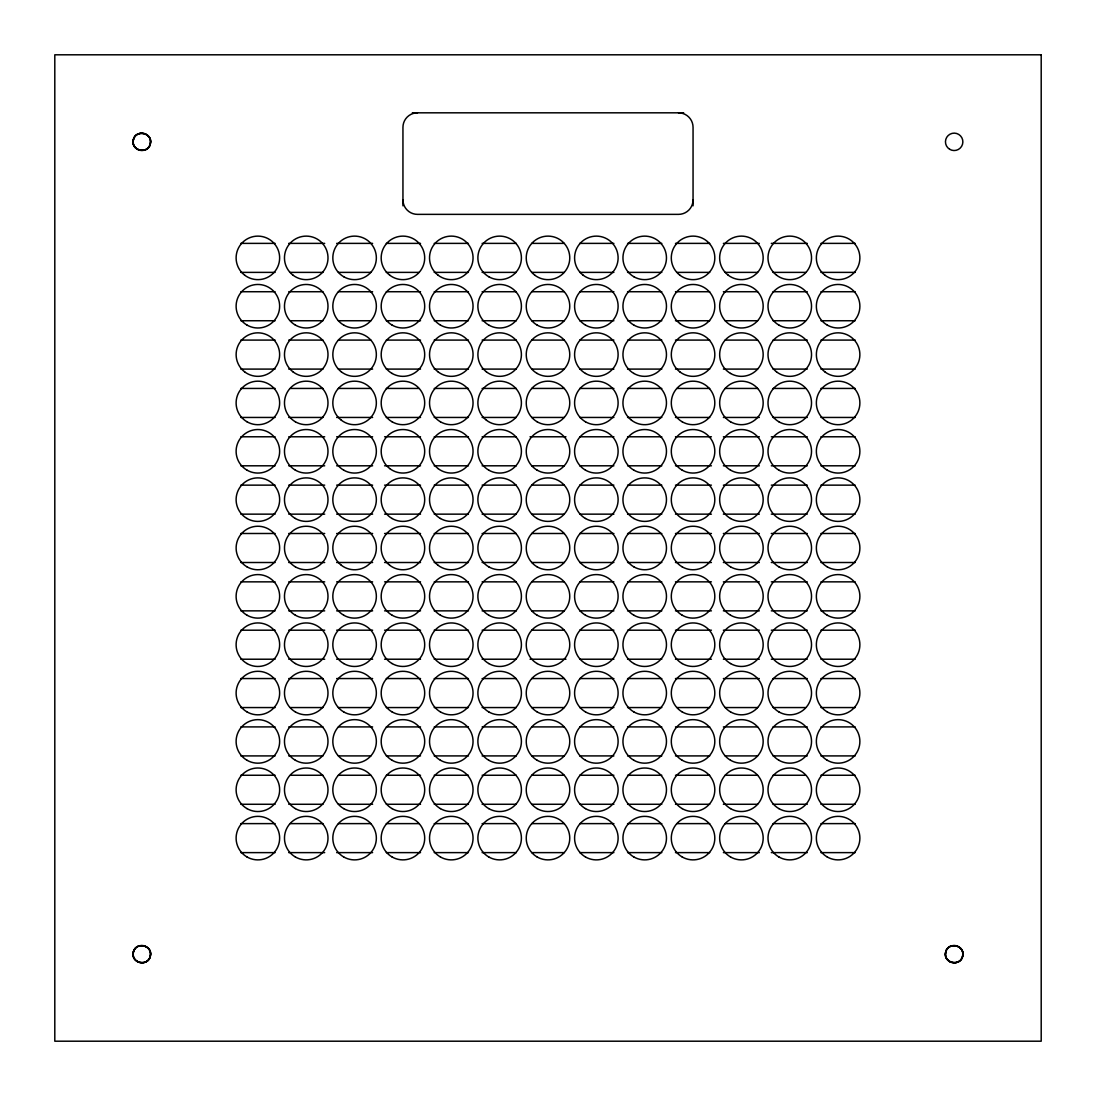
<?xml version="1.0" encoding="UTF-8"?>
<svg xmlns="http://www.w3.org/2000/svg" width="1096" height="1096" viewBox="0 0 1096 1096"><rect width="100%" height="100%" fill="white"/><g stroke="black" fill="none" stroke-linecap="round" stroke-linejoin="round"><path stroke-width="1.5" d="M412.329 112.82L683.671 112.82M240.846 243.381L275.069 243.381M288.755 243.381L324.69 243.381M336.678 243.381L372.613 243.381M386.299 243.381L420.522 243.381M434.208 243.381L468.43 243.381M482.117 243.381L516.339 243.381M531.738 243.381L564.262 243.381M579.661 243.381L613.883 243.381M627.57 243.381L661.792 243.381M675.479 243.381L709.701 243.381M723.387 243.381L759.323 243.381M771.31 243.381L807.245 243.381M820.931 243.381L855.154 243.381M240.846 272.383L275.069 272.383M290.467 272.383L322.978 272.383M338.39 272.383L370.9 272.383M386.299 272.383L418.809 272.383M434.208 272.383L468.43 272.383M482.117 272.383L516.339 272.383M531.738 272.383L564.262 272.383M579.661 272.383L613.883 272.383M627.57 272.383L661.792 272.383M677.191 272.383L709.701 272.383M725.1 272.383L757.61 272.383M773.023 272.383L805.533 272.383M820.931 272.383L855.154 272.383M240.846 291.728L275.069 291.728M288.755 291.728L322.978 291.728M338.39 291.728L372.613 291.728M386.299 291.728L420.522 291.728M434.208 291.728L468.43 291.728M482.117 291.728L516.339 291.728M531.738 291.728L564.262 291.728M579.661 291.728L613.883 291.728M627.57 291.728L661.792 291.728M675.479 291.728L709.701 291.728M723.387 291.728L757.61 291.728M773.023 291.728L807.245 291.728M820.931 291.728L855.154 291.728M240.846 320.744L275.069 320.744M290.467 320.744L322.978 320.744M338.39 320.744L370.9 320.744M386.299 320.744L420.522 320.744M434.208 320.744L468.43 320.744M482.117 320.744L516.339 320.744M531.738 320.744L564.262 320.744M579.661 320.744L613.883 320.744M627.57 320.744L661.792 320.744M675.479 320.744L709.701 320.744M725.1 320.744L757.61 320.744M773.023 320.744L805.533 320.744M820.931 320.744L855.154 320.744M240.846 340.089L275.069 340.089M288.755 340.089L322.978 340.089M338.39 340.089L370.9 340.089M386.299 340.089L420.522 340.089M434.208 340.089L468.43 340.089M482.117 340.089L516.339 340.089M531.738 340.089L564.262 340.089M579.661 340.089L613.883 340.089M627.57 340.089L661.792 340.089M675.479 340.089L709.701 340.089M725.1 340.089L757.61 340.089M773.023 340.089L807.245 340.089M820.931 340.089L855.154 340.089M240.846 369.092L275.069 369.092M288.755 369.092L322.978 369.092M338.39 369.092L372.613 369.092M386.299 369.092L420.522 369.092M434.208 369.092L468.43 369.092M482.117 369.092L516.339 369.092M531.738 369.092L564.262 369.092M579.661 369.092L613.883 369.092M627.57 369.092L661.792 369.092M675.479 369.092L709.701 369.092M723.387 369.092L757.61 369.092M773.023 369.092L807.245 369.092M820.931 369.092L855.154 369.092M240.846 388.436L275.069 388.436M290.467 388.436L322.978 388.436M338.39 388.436L370.9 388.436M386.299 388.436L418.809 388.436M434.208 388.436L468.43 388.436M482.117 388.436L516.339 388.436M531.738 388.436L564.262 388.436M579.661 388.436L613.883 388.436M627.57 388.436L661.792 388.436M677.191 388.436L709.701 388.436M725.1 388.436L757.61 388.436M773.023 388.436L805.533 388.436M820.931 388.436L855.154 388.436M240.846 417.453L275.069 417.453M288.755 417.453L322.978 417.453M336.678 417.453L372.613 417.453M386.299 417.453L420.522 417.453M434.208 417.453L468.43 417.453M482.117 417.453L516.339 417.453M531.738 417.453L564.262 417.453M579.661 417.453L613.883 417.453M627.57 417.453L661.792 417.453M675.479 417.453L709.701 417.453M723.387 417.453L759.323 417.453M773.023 417.453L807.245 417.453M820.931 417.453L855.154 417.453M240.846 436.783L275.069 436.783M288.755 436.783L324.69 436.783M336.678 436.783L372.613 436.783M384.586 436.783L420.522 436.783M434.208 436.783L468.43 436.783M482.117 436.783L516.339 436.783M530.039 436.783L565.961 436.783M579.661 436.783L613.883 436.783M627.57 436.783L661.792 436.783M675.479 436.783L711.414 436.783M723.387 436.783L759.323 436.783M771.31 436.783L807.245 436.783M820.931 436.783L855.154 436.783M240.846 465.8L275.069 465.8M288.755 465.8L324.69 465.8M336.678 465.8L372.613 465.8M384.586 465.8L420.522 465.8M434.208 465.8L468.43 465.8M482.117 465.8L516.339 465.8M531.738 465.8L564.262 465.8M579.661 465.8L613.883 465.8M627.57 465.8L661.792 465.8M675.479 465.8L711.414 465.8M723.387 465.8L759.323 465.8M771.31 465.8L807.245 465.8M820.931 465.8L855.154 465.8M240.846 485.144L275.069 485.144M288.755 485.144L324.69 485.144M336.678 485.144L372.613 485.144M384.586 485.144L420.522 485.144M434.208 485.144L468.43 485.144M482.117 485.144L516.339 485.144M531.738 485.144L564.262 485.144M579.661 485.144L613.883 485.144M627.57 485.144L661.792 485.144M675.479 485.144L711.414 485.144M723.387 485.144L759.323 485.144M771.31 485.144L807.245 485.144M820.931 485.144L855.154 485.144M240.846 514.147L275.069 514.147M288.755 514.147L324.69 514.147M336.678 514.147L372.613 514.147M384.586 514.147L420.522 514.147M434.208 514.147L468.43 514.147M482.117 514.147L516.339 514.147M531.738 514.147L564.262 514.147M579.661 514.147L613.883 514.147M627.57 514.147L661.792 514.147M675.479 514.147L711.414 514.147M723.387 514.147L759.323 514.147M771.31 514.147L807.245 514.147M820.931 514.147L855.154 514.147M240.846 533.492L275.069 533.492M288.755 533.492L324.69 533.492M336.678 533.492L372.613 533.492M384.586 533.492L420.522 533.492M434.208 533.492L468.43 533.492M482.117 533.492L516.339 533.492M531.738 533.492L564.262 533.492M579.661 533.492L613.883 533.492M627.57 533.492L661.792 533.492M675.479 533.492L711.414 533.492M723.387 533.492L759.323 533.492M771.31 533.492L807.245 533.492M820.931 533.492L855.154 533.492M240.846 562.508L275.069 562.508M288.755 562.508L324.69 562.508M336.678 562.508L372.613 562.508M384.586 562.508L420.522 562.508M434.208 562.508L468.43 562.508M482.117 562.508L516.339 562.508M531.738 562.508L564.262 562.508M579.661 562.508L613.883 562.508M627.57 562.508L661.792 562.508M675.479 562.508L711.414 562.508M723.387 562.508L759.323 562.508M771.31 562.508L807.245 562.508M820.931 562.508L855.154 562.508M240.846 581.853L275.069 581.853M288.755 581.853L324.69 581.853M336.678 581.853L372.613 581.853M384.586 581.853L420.522 581.853M434.208 581.853L468.43 581.853M482.117 581.853L516.339 581.853M531.738 581.853L564.262 581.853M579.661 581.853L613.883 581.853M627.57 581.853L661.792 581.853M675.479 581.853L711.414 581.853M723.387 581.853L759.323 581.853M771.31 581.853L807.245 581.853M820.931 581.853L855.154 581.853M240.846 610.856L275.069 610.856M288.755 610.856L324.69 610.856M336.678 610.856L372.613 610.856M384.586 610.856L420.522 610.856M434.208 610.856L468.43 610.856M482.117 610.856L516.339 610.856M531.738 610.856L564.262 610.856M579.661 610.856L613.883 610.856M627.57 610.856L661.792 610.856M675.479 610.856L711.414 610.856M723.387 610.856L759.323 610.856M771.31 610.856L807.245 610.856M820.931 610.856L855.154 610.856M240.846 630.2L275.069 630.2M288.755 630.2L324.69 630.2M336.678 630.2L372.613 630.2M384.586 630.2L420.522 630.2M434.208 630.2L468.43 630.2M482.117 630.2L516.339 630.2M531.738 630.2L564.262 630.2M579.661 630.2L613.883 630.2M627.57 630.2L661.792 630.2M675.479 630.2L711.414 630.2M723.387 630.2L759.323 630.2M771.31 630.2L807.245 630.2M820.931 630.2L855.154 630.2M240.846 659.217L275.069 659.217M288.755 659.217L324.69 659.217M336.678 659.217L372.613 659.217M384.586 659.217L420.522 659.217M434.208 659.217L468.43 659.217M482.117 659.217L516.339 659.217M530.039 659.217L565.961 659.217M579.661 659.217L613.883 659.217M627.57 659.217L661.792 659.217M675.479 659.217L711.414 659.217M723.387 659.217L759.323 659.217M771.31 659.217L807.245 659.217M820.931 659.217L855.154 659.217M240.846 678.547L275.069 678.547M288.755 678.547L322.978 678.547M336.678 678.547L372.613 678.547M386.299 678.547L420.522 678.547M434.208 678.547L468.43 678.547M482.117 678.547L516.339 678.547M531.738 678.547L564.262 678.547M579.661 678.547L613.883 678.547M627.57 678.547L661.792 678.547M675.479 678.547L709.701 678.547M723.387 678.547L759.323 678.547M773.023 678.547L807.245 678.547M820.931 678.547L855.154 678.547M240.846 707.564L275.069 707.564M290.467 707.564L322.978 707.564M338.39 707.564L370.9 707.564M386.299 707.564L418.809 707.564M434.208 707.564L468.43 707.564M482.117 707.564L516.339 707.564M531.738 707.564L564.262 707.564M579.661 707.564L613.883 707.564M627.57 707.564L661.792 707.564M677.191 707.564L709.701 707.564M725.1 707.564L757.61 707.564M773.023 707.564L805.533 707.564M820.931 707.564L855.154 707.564M240.846 726.908L275.069 726.908M288.755 726.908L322.978 726.908M338.39 726.908L372.613 726.908M386.299 726.908L420.522 726.908M434.208 726.908L468.43 726.908M482.117 726.908L516.339 726.908M531.738 726.908L564.262 726.908M579.661 726.908L613.883 726.908M627.57 726.908L661.792 726.908M675.479 726.908L709.701 726.908M723.387 726.908L757.61 726.908M773.023 726.908L807.245 726.908M820.931 726.908L855.154 726.908M240.846 755.911L275.069 755.911M288.755 755.911L322.978 755.911M338.39 755.911L370.9 755.911M386.299 755.911L420.522 755.911M434.208 755.911L468.43 755.911M482.117 755.911L516.339 755.911M531.738 755.911L564.262 755.911M579.661 755.911L613.883 755.911M627.57 755.911L661.792 755.911M675.479 755.911L709.701 755.911M725.1 755.911L757.61 755.911M773.023 755.911L807.245 755.911M820.931 755.911L855.154 755.911M240.846 775.256L275.069 775.256M290.467 775.256L322.978 775.256M338.39 775.256L370.9 775.256M386.299 775.256L420.522 775.256M434.208 775.256L468.43 775.256M482.117 775.256L516.339 775.256M531.738 775.256L564.262 775.256M579.661 775.256L613.883 775.256M627.57 775.256L661.792 775.256M675.479 775.256L709.701 775.256M725.1 775.256L757.61 775.256M773.023 775.256L805.533 775.256M820.931 775.256L855.154 775.256M240.846 804.272L275.069 804.272M288.755 804.272L322.978 804.272M338.39 804.272L372.613 804.272M386.299 804.272L420.522 804.272M434.208 804.272L468.43 804.272M482.117 804.272L516.339 804.272M531.738 804.272L564.262 804.272M579.661 804.272L613.883 804.272M627.57 804.272L661.792 804.272M675.479 804.272L709.701 804.272M723.387 804.272L757.61 804.272M773.023 804.272L807.245 804.272M820.931 804.272L855.154 804.272M240.846 823.617L275.069 823.617M290.467 823.617L322.978 823.617M338.39 823.617L370.9 823.617M386.299 823.617L418.809 823.617M434.208 823.617L468.43 823.617M482.117 823.617L516.339 823.617M531.738 823.617L564.262 823.617M579.661 823.617L613.883 823.617M627.57 823.617L661.792 823.617M677.191 823.617L709.701 823.617M725.1 823.617L757.61 823.617M773.023 823.617L805.533 823.617M820.931 823.617L855.154 823.617M240.846 852.62L275.069 852.62M288.755 852.62L324.69 852.62M336.678 852.62L372.613 852.62M386.299 852.62L420.522 852.62M434.208 852.62L468.43 852.62M482.117 852.62L516.339 852.62M531.738 852.62L564.262 852.62M579.661 852.62L613.883 852.62M627.57 852.62L661.792 852.62M675.479 852.62L709.701 852.62M723.387 852.62L759.323 852.62M771.31 852.62L807.245 852.62M820.931 852.62L855.154 852.62M693.056 205.829L693.056 127.328A14.508 14.508 0 0 0 678.547 112.82M402.944 205.829L402.944 127.328A14.508 14.508 0 0 1 417.453 112.82M693.056 199.856A14.508 14.508 0 0 1 678.547 214.364L417.453 214.364A14.508 14.508 0 0 1 402.944 199.856M133.205 140.699C131.232 151.755 149.508 154.152 150.467 142.973C152.44 131.917 134.164 129.506 133.205 140.699M133.205 953.027C131.232 964.083 149.508 966.494 150.467 955.301C152.44 944.245 134.164 941.848 133.205 953.027M945.533 953.027C943.56 964.083 961.836 966.494 962.795 955.301C964.768 944.245 946.492 941.848 945.533 953.027M133.424 139.589C130.123 150.275 147.755 155.002 150.248 144.083C153.55 133.397 135.918 128.67 133.424 139.589M133.424 951.917C130.123 962.603 147.755 967.33 150.248 956.411C153.55 945.725 135.918 940.998 133.424 951.917M945.752 951.917C942.45 962.603 960.082 967.33 962.576 956.411C965.877 945.725 948.245 940.998 945.752 951.917M1041.2 54.8L54.8 54.8L54.8 1041.2L1041.2 1041.2L1041.2 54.8M949.629 149.262A8.7 8.7 0 0 0 962.863 142.042A8.7 8.7 0 0 0 949.999 134.192A8.7 8.7 0 0 0 949.629 149.262M137.48 149.371A8.7 8.7 0 0 0 150.536 141.836A8.7 8.7 0 0 0 137.48 134.301A8.7 8.7 0 0 0 137.48 149.371M137.48 961.699A8.7 8.7 0 0 0 150.536 954.164A8.7 8.7 0 0 0 137.48 946.629A8.7 8.7 0 0 0 137.48 961.699M949.807 961.699A8.7 8.7 0 0 0 962.863 954.164A8.7 8.7 0 0 0 949.807 946.629A8.7 8.7 0 0 0 949.807 961.699M246.997 856.962A21.756 21.756 0 0 0 279.644 838.111A21.756 21.756 0 0 0 246.997 819.274A21.756 21.756 0 0 0 246.997 856.962M537.122 856.962A21.756 21.756 0 0 0 569.756 838.111A21.756 21.756 0 0 0 537.122 819.274A21.756 21.756 0 0 0 537.122 856.962M295.358 856.962A21.756 21.756 0 0 0 327.992 838.111A21.756 21.756 0 0 0 295.358 819.274A21.756 21.756 0 0 0 295.358 856.962M585.47 856.962A21.756 21.756 0 0 0 618.117 838.111A21.756 21.756 0 0 0 585.47 819.274A21.756 21.756 0 0 0 585.47 856.962M488.761 856.962A21.756 21.756 0 0 0 521.408 838.111A21.756 21.756 0 0 0 488.761 819.274A21.756 21.756 0 0 0 488.761 856.962M633.831 856.962A21.756 21.756 0 0 0 666.464 838.111A21.756 21.756 0 0 0 633.831 819.274A21.756 21.756 0 0 0 633.831 856.962M682.178 856.962A21.756 21.756 0 0 0 714.811 838.111A21.756 21.756 0 0 0 682.178 819.274A21.756 21.756 0 0 0 682.178 856.962M343.706 856.962A21.756 21.756 0 0 0 376.353 838.111A21.756 21.756 0 0 0 343.706 819.274A21.756 21.756 0 0 0 343.706 856.962M392.067 856.962A21.756 21.756 0 0 0 424.7 838.111A21.756 21.756 0 0 0 392.067 819.274A21.756 21.756 0 0 0 392.067 856.962M440.414 856.962A21.756 21.756 0 0 0 473.047 838.111A21.756 21.756 0 0 0 440.414 819.274A21.756 21.756 0 0 0 440.414 856.962M730.539 856.962A21.756 21.756 0 0 0 763.172 838.111A21.756 21.756 0 0 0 730.539 819.274A21.756 21.756 0 0 0 730.539 856.962M778.886 856.962A21.756 21.756 0 0 0 811.52 838.111A21.756 21.756 0 0 0 778.886 819.274A21.756 21.756 0 0 0 778.886 856.962M827.233 856.962A21.756 21.756 0 0 0 859.88 838.111A21.756 21.756 0 0 0 827.233 819.274A21.756 21.756 0 0 0 827.233 856.962M246.997 808.615A21.756 21.756 0 0 0 279.644 789.764A21.756 21.756 0 0 0 246.997 770.926A21.756 21.756 0 0 0 246.997 808.615M295.358 808.615A21.756 21.756 0 0 0 327.992 789.764A21.756 21.756 0 0 0 295.358 770.926A21.756 21.756 0 0 0 295.358 808.615M343.706 808.615A21.756 21.756 0 0 0 376.353 789.764A21.756 21.756 0 0 0 343.706 770.926A21.756 21.756 0 0 0 343.706 808.615M392.067 808.615A21.756 21.756 0 0 0 424.7 789.764A21.756 21.756 0 0 0 392.067 770.926A21.756 21.756 0 0 0 392.067 808.615M440.414 808.615A21.756 21.756 0 0 0 473.047 789.764A21.756 21.756 0 0 0 440.414 770.926A21.756 21.756 0 0 0 440.414 808.615M682.178 808.615A21.756 21.756 0 0 0 714.811 789.764A21.756 21.756 0 0 0 682.178 770.926A21.756 21.756 0 0 0 682.178 808.615M730.539 808.615A21.756 21.756 0 0 0 763.172 789.764A21.756 21.756 0 0 0 730.539 770.926A21.756 21.756 0 0 0 730.539 808.615M633.831 808.615A21.756 21.756 0 0 0 666.464 789.764A21.756 21.756 0 0 0 633.831 770.926A21.756 21.756 0 0 0 633.831 808.615M778.886 808.615A21.756 21.756 0 0 0 811.52 789.764A21.756 21.756 0 0 0 778.886 770.926A21.756 21.756 0 0 0 778.886 808.615M488.761 808.615A21.756 21.756 0 0 0 521.408 789.764A21.756 21.756 0 0 0 488.761 770.926A21.756 21.756 0 0 0 488.761 808.615M537.122 808.615A21.756 21.756 0 0 0 569.756 789.764A21.756 21.756 0 0 0 537.122 770.926A21.756 21.756 0 0 0 537.122 808.615M585.47 808.615A21.756 21.756 0 0 0 618.117 789.764A21.756 21.756 0 0 0 585.47 770.926A21.756 21.756 0 0 0 585.47 808.615M827.233 808.615A21.756 21.756 0 0 0 859.88 789.764A21.756 21.756 0 0 0 827.233 770.926A21.756 21.756 0 0 0 827.233 808.615M633.831 760.254A21.756 21.756 0 0 0 666.464 741.417A21.756 21.756 0 0 0 633.831 722.565A21.756 21.756 0 0 0 633.831 760.254M585.47 760.254A21.756 21.756 0 0 0 618.117 741.417A21.756 21.756 0 0 0 585.47 722.565A21.756 21.756 0 0 0 585.47 760.254M730.539 760.254A21.756 21.756 0 0 0 763.172 741.417A21.756 21.756 0 0 0 730.539 722.565A21.756 21.756 0 0 0 730.539 760.254M778.886 760.254A21.756 21.756 0 0 0 811.52 741.417A21.756 21.756 0 0 0 778.886 722.565A21.756 21.756 0 0 0 778.886 760.254M682.178 760.254A21.756 21.756 0 0 0 714.811 741.417A21.756 21.756 0 0 0 682.178 722.565A21.756 21.756 0 0 0 682.178 760.254M537.122 760.254A21.756 21.756 0 0 0 569.756 741.417A21.756 21.756 0 0 0 537.122 722.565A21.756 21.756 0 0 0 537.122 760.254M827.233 760.254A21.756 21.756 0 0 0 859.88 741.417A21.756 21.756 0 0 0 827.233 722.565A21.756 21.756 0 0 0 827.233 760.254M488.761 760.254A21.756 21.756 0 0 0 521.408 741.417A21.756 21.756 0 0 0 488.761 722.565A21.756 21.756 0 0 0 488.761 760.254M392.067 760.254A21.756 21.756 0 0 0 424.7 741.417A21.756 21.756 0 0 0 392.067 722.565A21.756 21.756 0 0 0 392.067 760.254M295.358 760.254A21.756 21.756 0 0 0 327.992 741.417A21.756 21.756 0 0 0 295.358 722.565A21.756 21.756 0 0 0 295.358 760.254M246.997 760.254A21.756 21.756 0 0 0 279.644 741.417A21.756 21.756 0 0 0 246.997 722.565A21.756 21.756 0 0 0 246.997 760.254M343.706 760.254A21.756 21.756 0 0 0 376.353 741.417A21.756 21.756 0 0 0 343.706 722.565A21.756 21.756 0 0 0 343.706 760.254M440.414 760.254A21.756 21.756 0 0 0 473.047 741.417A21.756 21.756 0 0 0 440.414 722.565A21.756 21.756 0 0 0 440.414 760.254M392.067 711.907A21.756 21.756 0 0 0 424.7 693.056A21.756 21.756 0 0 0 392.067 674.218A21.756 21.756 0 0 0 392.067 711.907M343.706 711.907A21.756 21.756 0 0 0 376.353 693.056A21.756 21.756 0 0 0 343.706 674.218A21.756 21.756 0 0 0 343.706 711.907M440.414 711.907A21.756 21.756 0 0 0 473.047 693.056A21.756 21.756 0 0 0 440.414 674.218A21.756 21.756 0 0 0 440.414 711.907M295.358 711.907A21.756 21.756 0 0 0 327.992 693.056A21.756 21.756 0 0 0 295.358 674.218A21.756 21.756 0 0 0 295.358 711.907M246.997 711.907A21.756 21.756 0 0 0 279.644 693.056A21.756 21.756 0 0 0 246.997 674.218A21.756 21.756 0 0 0 246.997 711.907M488.761 711.907A21.756 21.756 0 0 0 521.408 693.056A21.756 21.756 0 0 0 488.761 674.218A21.756 21.756 0 0 0 488.761 711.907M633.831 711.907A21.756 21.756 0 0 0 666.464 693.056A21.756 21.756 0 0 0 633.831 674.218A21.756 21.756 0 0 0 633.831 711.907M682.178 711.907A21.756 21.756 0 0 0 714.811 693.056A21.756 21.756 0 0 0 682.178 674.218A21.756 21.756 0 0 0 682.178 711.907M585.47 711.907A21.756 21.756 0 0 0 618.117 693.056A21.756 21.756 0 0 0 585.47 674.218A21.756 21.756 0 0 0 585.47 711.907M730.539 711.907A21.756 21.756 0 0 0 763.172 693.056A21.756 21.756 0 0 0 730.539 674.218A21.756 21.756 0 0 0 730.539 711.907M778.886 711.907A21.756 21.756 0 0 0 811.52 693.056A21.756 21.756 0 0 0 778.886 674.218A21.756 21.756 0 0 0 778.886 711.907M537.122 711.907A21.756 21.756 0 0 0 569.756 693.056A21.756 21.756 0 0 0 537.122 674.218A21.756 21.756 0 0 0 537.122 711.907M827.233 711.907A21.756 21.756 0 0 0 859.88 693.056A21.756 21.756 0 0 0 827.233 674.218A21.756 21.756 0 0 0 827.233 711.907M246.997 663.546A21.756 21.756 0 0 0 279.644 644.708A21.756 21.756 0 0 0 246.997 625.857A21.756 21.756 0 0 0 246.997 663.546M343.706 663.546A21.756 21.756 0 0 0 376.353 644.708A21.756 21.756 0 0 0 343.706 625.857A21.756 21.756 0 0 0 343.706 663.546M392.067 663.546A21.756 21.756 0 0 0 424.7 644.708A21.756 21.756 0 0 0 392.067 625.857A21.756 21.756 0 0 0 392.067 663.546M295.358 663.546A21.756 21.756 0 0 0 327.992 644.708A21.756 21.756 0 0 0 295.358 625.857A21.756 21.756 0 0 0 295.358 663.546M440.414 663.546A21.756 21.756 0 0 0 473.047 644.708A21.756 21.756 0 0 0 440.414 625.857A21.756 21.756 0 0 0 440.414 663.546M488.761 663.546A21.756 21.756 0 0 0 521.408 644.708A21.756 21.756 0 0 0 488.761 625.857A21.756 21.756 0 0 0 488.761 663.546M730.539 663.546A21.756 21.756 0 0 0 763.172 644.708A21.756 21.756 0 0 0 730.539 625.857A21.756 21.756 0 0 0 730.539 663.546M778.886 663.546A21.756 21.756 0 0 0 811.52 644.708A21.756 21.756 0 0 0 778.886 625.857A21.756 21.756 0 0 0 778.886 663.546M682.178 663.546A21.756 21.756 0 0 0 714.811 644.708A21.756 21.756 0 0 0 682.178 625.857A21.756 21.756 0 0 0 682.178 663.546M827.233 663.546A21.756 21.756 0 0 0 859.88 644.708A21.756 21.756 0 0 0 827.233 625.857A21.756 21.756 0 0 0 827.233 663.546M585.47 663.546A21.756 21.756 0 0 0 618.117 644.708A21.756 21.756 0 0 0 585.47 625.857A21.756 21.756 0 0 0 585.47 663.546M537.122 663.546A21.756 21.756 0 0 0 569.756 644.708A21.756 21.756 0 0 0 537.122 625.857A21.756 21.756 0 0 0 537.122 663.546M633.831 663.546A21.756 21.756 0 0 0 666.464 644.708A21.756 21.756 0 0 0 633.831 625.857A21.756 21.756 0 0 0 633.831 663.546M246.997 615.199A21.756 21.756 0 0 0 279.644 596.347A21.756 21.756 0 0 0 246.997 577.51A21.756 21.756 0 0 0 246.997 615.199M488.761 615.199A21.756 21.756 0 0 0 521.408 596.347A21.756 21.756 0 0 0 488.761 577.51A21.756 21.756 0 0 0 488.761 615.199M537.122 615.199A21.756 21.756 0 0 0 569.756 596.347A21.756 21.756 0 0 0 537.122 577.51A21.756 21.756 0 0 0 537.122 615.199M440.414 615.199A21.756 21.756 0 0 0 473.047 596.347A21.756 21.756 0 0 0 440.414 577.51A21.756 21.756 0 0 0 440.414 615.199M585.47 615.199A21.756 21.756 0 0 0 618.117 596.347A21.756 21.756 0 0 0 585.47 577.51A21.756 21.756 0 0 0 585.47 615.199M633.831 615.199A21.756 21.756 0 0 0 666.464 596.347A21.756 21.756 0 0 0 633.831 577.51A21.756 21.756 0 0 0 633.831 615.199M295.358 615.199A21.756 21.756 0 0 0 327.992 596.347A21.756 21.756 0 0 0 295.358 577.51A21.756 21.756 0 0 0 295.358 615.199M343.706 615.199A21.756 21.756 0 0 0 376.353 596.347A21.756 21.756 0 0 0 343.706 577.51A21.756 21.756 0 0 0 343.706 615.199M392.067 615.199A21.756 21.756 0 0 0 424.7 596.347A21.756 21.756 0 0 0 392.067 577.51A21.756 21.756 0 0 0 392.067 615.199M827.233 615.199A21.756 21.756 0 0 0 859.88 596.347A21.756 21.756 0 0 0 827.233 577.51A21.756 21.756 0 0 0 827.233 615.199M682.178 615.199A21.756 21.756 0 0 0 714.811 596.347A21.756 21.756 0 0 0 682.178 577.51A21.756 21.756 0 0 0 682.178 615.199M730.539 615.199A21.756 21.756 0 0 0 763.172 596.347A21.756 21.756 0 0 0 730.539 577.51A21.756 21.756 0 0 0 730.539 615.199M778.886 615.199A21.756 21.756 0 0 0 811.52 596.347A21.756 21.756 0 0 0 778.886 577.51A21.756 21.756 0 0 0 778.886 615.199M246.997 566.838A21.756 21.756 0 0 0 279.644 548A21.756 21.756 0 0 0 246.997 529.163A21.756 21.756 0 0 0 246.997 566.838M295.358 566.838A21.756 21.756 0 0 0 327.992 548A21.756 21.756 0 0 0 295.358 529.163A21.756 21.756 0 0 0 295.358 566.838M341.336 565.262A21.756 21.756 0 0 0 376.161 550.836A21.756 21.756 0 0 0 346.268 527.902A21.756 21.756 0 0 0 341.336 565.262M389.697 565.262A21.756 21.756 0 0 0 424.508 550.836A21.756 21.756 0 0 0 394.615 527.902A21.756 21.756 0 0 0 389.697 565.262M585.47 566.838A21.756 21.756 0 0 0 618.117 548A21.756 21.756 0 0 0 585.47 529.163A21.756 21.756 0 0 0 585.47 566.838M633.831 566.838A21.756 21.756 0 0 0 666.464 548A21.756 21.756 0 0 0 633.831 529.163A21.756 21.756 0 0 0 633.831 566.838M537.122 566.838A21.756 21.756 0 0 0 569.756 548A21.756 21.756 0 0 0 537.122 529.163A21.756 21.756 0 0 0 537.122 566.838M682.178 566.838A21.756 21.756 0 0 0 714.811 548A21.756 21.756 0 0 0 682.178 529.163A21.756 21.756 0 0 0 682.178 566.838M730.539 566.838A21.756 21.756 0 0 0 763.172 548A21.756 21.756 0 0 0 730.539 529.163A21.756 21.756 0 0 0 730.539 566.838M438.044 565.262A21.756 21.756 0 0 0 472.869 550.836A21.756 21.756 0 0 0 442.962 527.902A21.756 21.756 0 0 0 438.044 565.262M488.761 566.838A21.756 21.756 0 0 0 521.408 548A21.756 21.756 0 0 0 488.761 529.163A21.756 21.756 0 0 0 488.761 566.838M778.886 566.838A21.756 21.756 0 0 0 811.52 548A21.756 21.756 0 0 0 778.886 529.163A21.756 21.756 0 0 0 778.886 566.838M827.233 566.838A21.756 21.756 0 0 0 859.88 548A21.756 21.756 0 0 0 827.233 529.163A21.756 21.756 0 0 0 827.233 566.838M246.997 518.49A21.756 21.756 0 0 0 279.644 499.653A21.756 21.756 0 0 0 246.997 480.802A21.756 21.756 0 0 0 246.997 518.49M343.706 518.49A21.756 21.756 0 0 0 376.353 499.653A21.756 21.756 0 0 0 343.706 480.802A21.756 21.756 0 0 0 343.706 518.49M392.067 518.49A21.756 21.756 0 0 0 424.7 499.653A21.756 21.756 0 0 0 392.067 480.802A21.756 21.756 0 0 0 392.067 518.49M295.358 518.49A21.756 21.756 0 0 0 327.992 499.653A21.756 21.756 0 0 0 295.358 480.802A21.756 21.756 0 0 0 295.358 518.49M440.414 518.49A21.756 21.756 0 0 0 473.047 499.653A21.756 21.756 0 0 0 440.414 480.802A21.756 21.756 0 0 0 440.414 518.49M488.761 518.49A21.756 21.756 0 0 0 521.408 499.653A21.756 21.756 0 0 0 488.761 480.802A21.756 21.756 0 0 0 488.761 518.49M730.539 518.49A21.756 21.756 0 0 0 763.172 499.653A21.756 21.756 0 0 0 730.539 480.802A21.756 21.756 0 0 0 730.539 518.49M778.886 518.49A21.756 21.756 0 0 0 811.52 499.653A21.756 21.756 0 0 0 778.886 480.802A21.756 21.756 0 0 0 778.886 518.49M827.233 518.49A21.756 21.756 0 0 0 859.88 499.653A21.756 21.756 0 0 0 827.233 480.802A21.756 21.756 0 0 0 827.233 518.49M682.178 518.49A21.756 21.756 0 0 0 714.811 499.653A21.756 21.756 0 0 0 682.178 480.802A21.756 21.756 0 0 0 682.178 518.49M585.47 518.49A21.756 21.756 0 0 0 618.117 499.653A21.756 21.756 0 0 0 585.47 480.802A21.756 21.756 0 0 0 585.47 518.49M537.122 518.49A21.756 21.756 0 0 0 569.756 499.653A21.756 21.756 0 0 0 537.122 480.802A21.756 21.756 0 0 0 537.122 518.49M633.831 518.49A21.756 21.756 0 0 0 666.464 499.653A21.756 21.756 0 0 0 633.831 480.802A21.756 21.756 0 0 0 633.831 518.49M246.997 470.143A21.756 21.756 0 0 0 279.644 451.292A21.756 21.756 0 0 0 246.997 432.454A21.756 21.756 0 0 0 246.997 470.143M488.761 470.143A21.756 21.756 0 0 0 521.408 451.292A21.756 21.756 0 0 0 488.761 432.454A21.756 21.756 0 0 0 488.761 470.143M537.122 470.143A21.756 21.756 0 0 0 569.756 451.292A21.756 21.756 0 0 0 537.122 432.454A21.756 21.756 0 0 0 537.122 470.143M438.044 468.554A21.756 21.756 0 0 0 472.869 454.128A21.756 21.756 0 0 0 442.962 431.194A21.756 21.756 0 0 0 438.044 468.554M585.47 470.143A21.756 21.756 0 0 0 618.117 451.292A21.756 21.756 0 0 0 585.47 432.454A21.756 21.756 0 0 0 585.47 470.143M295.358 470.143A21.756 21.756 0 0 0 327.992 451.292A21.756 21.756 0 0 0 295.358 432.454A21.756 21.756 0 0 0 295.358 470.143M343.706 470.143A21.756 21.756 0 0 0 376.353 451.292A21.756 21.756 0 0 0 343.706 432.454A21.756 21.756 0 0 0 343.706 470.143M389.697 468.554A21.756 21.756 0 0 0 424.508 454.128A21.756 21.756 0 0 0 394.615 431.194A21.756 21.756 0 0 0 389.697 468.554M827.233 470.143A21.756 21.756 0 0 0 859.88 451.292A21.756 21.756 0 0 0 827.233 432.454A21.756 21.756 0 0 0 827.233 470.143M778.886 470.143A21.756 21.756 0 0 0 811.52 451.292A21.756 21.756 0 0 0 778.886 432.454A21.756 21.756 0 0 0 778.886 470.143M730.539 470.143A21.756 21.756 0 0 0 763.172 451.292A21.756 21.756 0 0 0 730.539 432.454A21.756 21.756 0 0 0 730.539 470.143M682.178 470.143A21.756 21.756 0 0 0 714.811 451.292A21.756 21.756 0 0 0 682.178 432.454A21.756 21.756 0 0 0 682.178 470.143M633.831 470.143A21.756 21.756 0 0 0 666.464 451.292A21.756 21.756 0 0 0 633.831 432.454A21.756 21.756 0 0 0 633.831 470.143M246.997 421.782A21.756 21.756 0 0 0 279.644 402.944A21.756 21.756 0 0 0 246.997 384.093A21.756 21.756 0 0 0 246.997 421.782M295.358 421.782A21.756 21.756 0 0 0 327.992 402.944A21.756 21.756 0 0 0 295.358 384.093A21.756 21.756 0 0 0 295.358 421.782M341.336 420.206A21.756 21.756 0 0 0 376.161 405.78A21.756 21.756 0 0 0 346.268 382.833A21.756 21.756 0 0 0 341.336 420.206M486.405 420.206A21.756 21.756 0 0 0 521.216 405.78A21.756 21.756 0 0 0 491.323 382.833A21.756 21.756 0 0 0 486.405 420.206M440.414 421.782A21.756 21.756 0 0 0 473.047 402.944A21.756 21.756 0 0 0 440.414 384.093A21.756 21.756 0 0 0 440.414 421.782M537.122 421.782A21.756 21.756 0 0 0 569.756 402.944A21.756 21.756 0 0 0 537.122 384.093A21.756 21.756 0 0 0 537.122 421.782M682.178 421.782A21.756 21.756 0 0 0 714.811 402.944A21.756 21.756 0 0 0 682.178 384.093A21.756 21.756 0 0 0 682.178 421.782M730.539 421.782A21.756 21.756 0 0 0 763.172 402.944A21.756 21.756 0 0 0 730.539 384.093A21.756 21.756 0 0 0 730.539 421.782M631.46 420.206A21.756 21.756 0 0 0 666.272 405.78A21.756 21.756 0 0 0 636.379 382.833A21.756 21.756 0 0 0 631.46 420.206M392.067 421.782A21.756 21.756 0 0 0 424.7 402.944A21.756 21.756 0 0 0 392.067 384.093A21.756 21.756 0 0 0 392.067 421.782M585.47 421.782A21.756 21.756 0 0 0 618.117 402.944A21.756 21.756 0 0 0 585.47 384.093A21.756 21.756 0 0 0 585.47 421.782M778.886 421.782A21.756 21.756 0 0 0 811.52 402.944A21.756 21.756 0 0 0 778.886 384.093A21.756 21.756 0 0 0 778.886 421.782M827.233 421.782A21.756 21.756 0 0 0 859.88 402.944A21.756 21.756 0 0 0 827.233 384.093A21.756 21.756 0 0 0 827.233 421.782M244.641 371.845A21.756 21.756 0 0 0 279.453 357.433A21.756 21.756 0 0 0 249.559 334.486A21.756 21.756 0 0 0 244.641 371.845M341.336 371.845A21.756 21.756 0 0 0 376.161 357.433A21.756 21.756 0 0 0 346.268 334.486A21.756 21.756 0 0 0 341.336 371.845M292.988 371.845A21.756 21.756 0 0 0 327.814 357.433A21.756 21.756 0 0 0 297.906 334.486A21.756 21.756 0 0 0 292.988 371.845M392.067 373.435A21.756 21.756 0 0 0 424.7 354.583A21.756 21.756 0 0 0 392.067 335.746A21.756 21.756 0 0 0 392.067 373.435M438.044 371.845A21.756 21.756 0 0 0 472.869 357.433A21.756 21.756 0 0 0 442.962 334.486A21.756 21.756 0 0 0 438.044 371.845M486.405 371.845A21.756 21.756 0 0 0 521.216 357.433A21.756 21.756 0 0 0 491.323 334.486A21.756 21.756 0 0 0 486.405 371.845M730.539 373.435A21.756 21.756 0 0 0 763.172 354.583A21.756 21.756 0 0 0 730.539 335.746A21.756 21.756 0 0 0 730.539 373.435M679.808 371.845A21.756 21.756 0 0 0 714.633 357.433A21.756 21.756 0 0 0 684.726 334.486A21.756 21.756 0 0 0 679.808 371.845M537.122 373.435A21.756 21.756 0 0 0 569.756 354.583A21.756 21.756 0 0 0 537.122 335.746A21.756 21.756 0 0 0 537.122 373.435M776.516 371.845A21.756 21.756 0 0 0 811.341 357.433A21.756 21.756 0 0 0 781.434 334.486A21.756 21.756 0 0 0 776.516 371.845M633.831 373.435A21.756 21.756 0 0 0 666.464 354.583A21.756 21.756 0 0 0 633.831 335.746A21.756 21.756 0 0 0 633.831 373.435M585.47 373.435A21.756 21.756 0 0 0 618.117 354.583A21.756 21.756 0 0 0 585.47 335.746A21.756 21.756 0 0 0 585.47 373.435M824.877 371.845A21.756 21.756 0 0 0 859.689 357.433A21.756 21.756 0 0 0 829.795 334.486A21.756 21.756 0 0 0 824.877 371.845M246.997 325.074A21.756 21.756 0 0 0 279.644 306.236A21.756 21.756 0 0 0 246.997 287.385A21.756 21.756 0 0 0 246.997 325.074M343.706 325.074A21.756 21.756 0 0 0 376.353 306.236A21.756 21.756 0 0 0 343.706 287.385A21.756 21.756 0 0 0 343.706 325.074M295.358 325.074A21.756 21.756 0 0 0 327.992 306.236A21.756 21.756 0 0 0 295.358 287.385A21.756 21.756 0 0 0 295.358 325.074M392.067 325.074A21.756 21.756 0 0 0 424.7 306.236A21.756 21.756 0 0 0 392.067 287.385A21.756 21.756 0 0 0 392.067 325.074M440.414 325.074A21.756 21.756 0 0 0 473.047 306.236A21.756 21.756 0 0 0 440.414 287.385A21.756 21.756 0 0 0 440.414 325.074M488.761 325.074A21.756 21.756 0 0 0 521.408 306.236A21.756 21.756 0 0 0 488.761 287.385A21.756 21.756 0 0 0 488.761 325.074M537.122 325.074A21.756 21.756 0 0 0 569.756 306.236A21.756 21.756 0 0 0 537.122 287.385A21.756 21.756 0 0 0 537.122 325.074M730.539 325.074A21.756 21.756 0 0 0 763.172 306.236A21.756 21.756 0 0 0 730.539 287.385A21.756 21.756 0 0 0 730.539 325.074M778.886 325.074A21.756 21.756 0 0 0 811.52 306.236A21.756 21.756 0 0 0 778.886 287.385A21.756 21.756 0 0 0 778.886 325.074M585.47 325.074A21.756 21.756 0 0 0 618.117 306.236A21.756 21.756 0 0 0 585.47 287.385A21.756 21.756 0 0 0 585.47 325.074M827.233 325.074A21.756 21.756 0 0 0 859.88 306.236A21.756 21.756 0 0 0 827.233 287.385A21.756 21.756 0 0 0 827.233 325.074M679.808 323.498A21.756 21.756 0 0 0 714.633 309.072A21.756 21.756 0 0 0 684.726 286.138A21.756 21.756 0 0 0 679.808 323.498M633.831 325.074A21.756 21.756 0 0 0 666.464 306.236A21.756 21.756 0 0 0 633.831 287.385A21.756 21.756 0 0 0 633.831 325.074M244.641 275.151A21.756 21.756 0 0 0 279.453 260.725A21.756 21.756 0 0 0 249.559 237.777A21.756 21.756 0 0 0 244.641 275.151M292.988 275.151A21.756 21.756 0 0 0 327.814 260.725A21.756 21.756 0 0 0 297.906 237.777A21.756 21.756 0 0 0 292.988 275.151M488.761 276.726A21.756 21.756 0 0 0 521.408 257.889A21.756 21.756 0 0 0 488.761 239.038A21.756 21.756 0 0 0 488.761 276.726M534.752 275.151A21.756 21.756 0 0 0 569.578 260.725A21.756 21.756 0 0 0 539.67 237.777A21.756 21.756 0 0 0 534.752 275.151M438.044 275.151A21.756 21.756 0 0 0 472.869 260.725A21.756 21.756 0 0 0 442.962 237.777A21.756 21.756 0 0 0 438.044 275.151M583.113 275.151A21.756 21.756 0 0 0 617.925 260.725A21.756 21.756 0 0 0 588.031 237.777A21.756 21.756 0 0 0 583.113 275.151M633.831 276.726A21.756 21.756 0 0 0 666.464 257.889A21.756 21.756 0 0 0 633.831 239.038A21.756 21.756 0 0 0 633.831 276.726M343.706 276.726A21.756 21.756 0 0 0 376.353 257.889A21.756 21.756 0 0 0 343.706 239.038A21.756 21.756 0 0 0 343.706 276.726M389.697 275.151A21.756 21.756 0 0 0 424.508 260.725A21.756 21.756 0 0 0 394.615 237.777A21.756 21.756 0 0 0 389.697 275.151M824.877 275.151A21.756 21.756 0 0 0 859.689 260.725A21.756 21.756 0 0 0 829.795 237.777A21.756 21.756 0 0 0 824.877 275.151M776.516 275.151A21.756 21.756 0 0 0 811.341 260.725A21.756 21.756 0 0 0 781.434 237.777A21.756 21.756 0 0 0 776.516 275.151M679.808 275.151A21.756 21.756 0 0 0 714.633 260.725A21.756 21.756 0 0 0 684.726 237.777A21.756 21.756 0 0 0 679.808 275.151M728.169 275.151A21.756 21.756 0 0 0 762.98 260.725A21.756 21.756 0 0 0 733.087 237.777A21.756 21.756 0 0 0 728.169 275.151"/></g></svg>
